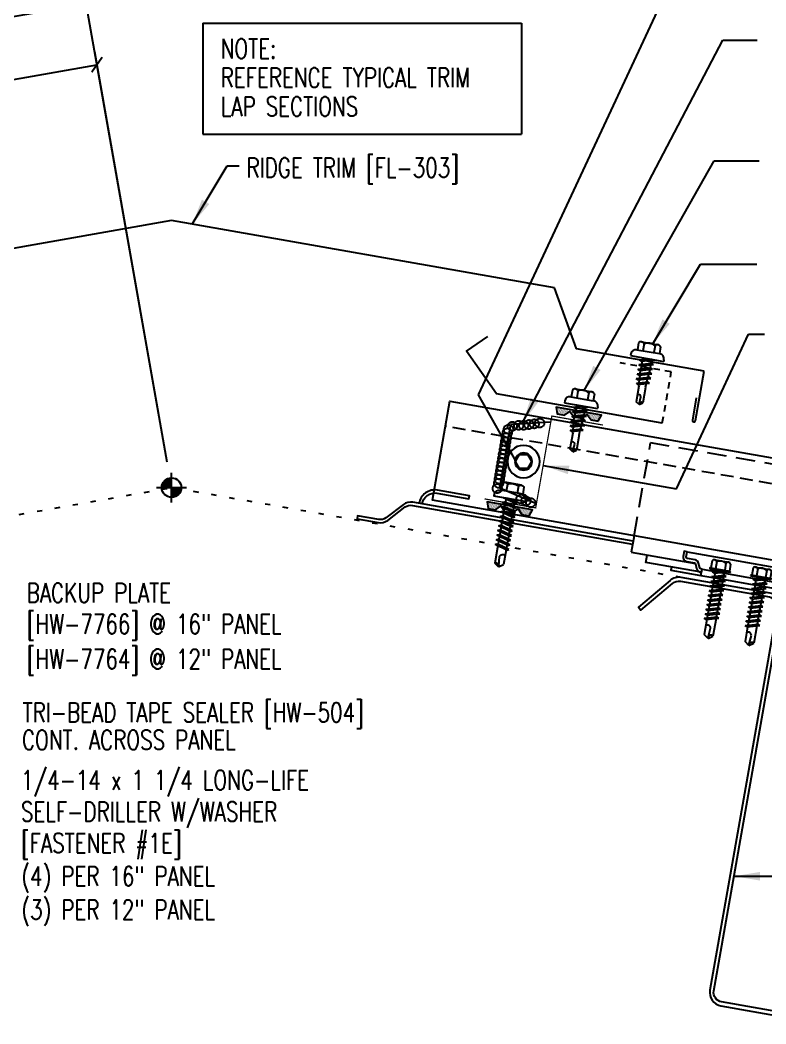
# Model space of a CAD drawing. Header units: inches. Extents: x -2 to 189, y 14 to 99.
# Drawn here: x 20.24 to 34.63, y 13.7 to 33.06 of the extents above; entities that cross this region are included whole.
import ezdxf

# ---------------------------------------------------------------- set-up
doc = ezdxf.new("R2010")
doc.units = ezdxf.units.IN
doc.header["$MEASUREMENT"] = 0
for name, pattern in [('CENTER2', [1.125, 0.75, -0.125, 0.125, -0.125]), ('DASH2', [0.1875, 0.125, -0.0625]), ('DOT', [0.25, 0, -0.25]), ('HIDDEN2', [0.1875, 0.125, -0.0625])]:
    doc.linetypes.add(name, pattern=pattern)
for name, color, linetype in [('clip', 5, 'Continuous'), ('CLO', 3, 'Continuous'), ('DIM', 2, 'Continuous'), ('FASTENER', 9, 'Continuous'), ('PANEL', 11, 'Continuous'), ('PURLIN', 1, 'Continuous'), ('SEALANT', 253, 'CENTER2'), ('SECTION', 11, 'Continuous'), ('STLA', 12, 'Continuous'), ('TAPE', 8, 'Continuous'), ('TEXT', 2, 'Continuous'), ('TRIM', 6, 'Continuous')]:
    doc.layers.add(name, color=color, linetype=linetype)
doc.styles.add('TEXT1', font='ROMANS.shx', dxfattribs={"width": 0.75, "height": 0.375})
doc.dimstyles.new('DETAIL', dxfattribs={"dimscale": 4, "dimtxt": 0.375, "dimasz": 0.0625, "dimexe": 0.0625, "dimexo": 0.125, "dimgap": 0.0625, "dimtad": 1, "dimdec": 4, "dimzin": 3, "dimdsep": 46, "dimlunit": 4, "dimtxsty": 'TEXT1', "dimblk": 'ARCHTICK', "dimcen": 0.0625, "dimclrd": 7, "dimclre": 7, "dimclrt": 2, "dimadec": 0, "dimazin": 0, "dimtfac": 0.59375, "dimtdec": 4, "dimtmove": 0, "dimatfit": 3, "dimfxl": 0, "dimfrac": 2, "dimtolj": 1, "dimtzin": 3, "dimarcsym": 0})
doc.dimstyles.new('DETAIL$7', dxfattribs={"dimscale": 4, "dimtxt": 0.375, "dimasz": 0.125, "dimexe": 0.0625, "dimexo": 0.125, "dimgap": 0.0625, "dimtad": 1, "dimdec": 4, "dimzin": 3, "dimdsep": 46, "dimlunit": 4, "dimtxsty": 'TEXT1', "dimblk": 'ARCHTICK', "dimcen": 0.0625, "dimclrd": 7, "dimclre": 7, "dimclrt": 2, "dimadec": 0, "dimazin": 0, "dimtfac": 0.59375, "dimtdec": 4, "dimtmove": 0, "dimatfit": 3, "dimfxl": 0, "dimfrac": 2, "dimtolj": 1, "dimtzin": 3, "dimarcsym": 0})

# ---------------------------------------------------------------- blocks, each defined once
blk = doc.blocks.new('_ArchTick')
at = {"color": 0, "linetype": 'ByBlock', "const_width": 0.15}
blk.add_lwpolyline([(-0.5, -0.5), (0.5, 0.5)], dxfattribs=at)
blk = doc.blocks.new('*D17')
at = {"layer": 'DEFPOINTS', "color": 0}
for p in [(21.516, 33.376), (10.919, 24.457), (23.162, 24.046)]:
    blk.add_point(p, dxfattribs=at)
at = {"layer": 'DIM', "color": 7, "lineweight": -2}
for p, q in [((23.075, 24.538), (21.473, 33.622)), ((9.713, 31.295), (21.516, 33.376)), ((10.832, 24.949), (9.669, 31.541))]:
    blk.add_line(p, q, dxfattribs=at)
at = {"layer": 'DIM', "color": 7, "lineweight": -2, "xscale": 0.25, "yscale": 0.25, "zscale": 0.25}
for p, rotation in [((21.516, 33.376), 10), ((9.713, 31.295), 190)]:
    blk.add_blockref('_ArchTick', p, dxfattribs=dict(at, rotation=rotation))
at = {"layer": 'DIM', "color": 2, "insert": (15.532, 32.802), "char_height": 0.375, "attachment_point": 5, "rotation": 10, "style": 'TEXT1'}
blk.add_mtext('\\A1;12"', dxfattribs=at)
blk = doc.blocks.new('*D18')
at = {"layer": 'DEFPOINTS', "color": 0}
for p in [(21.724, 32.201), (17.791, 25.711), (23.162, 24.046)]:
    blk.add_point(p, dxfattribs=at)
at = {"layer": 'DIM', "color": 7, "lineweight": -2}
for p, q in [((23.075, 24.538), (21.68, 32.447)), ((16.8, 31.332), (21.724, 32.201)), ((17.704, 26.203), (16.756, 31.579))]:
    blk.add_line(p, q, dxfattribs=at)
at = {"layer": 'DIM', "color": 7, "lineweight": -2, "xscale": 0.25, "yscale": 0.25, "zscale": 0.25}
for p, rotation in [((21.724, 32.201), 10), ((16.8, 31.332), 190)]:
    blk.add_blockref('_ArchTick', p, dxfattribs=dict(at, rotation=rotation))
at = {"layer": 'DIM', "color": 2, "insert": (19.18, 32.233), "char_height": 0.375, "attachment_point": 5, "rotation": 10, "style": 'TEXT1'}
blk.add_mtext('\\A1;5"', dxfattribs=at)
blk = doc.blocks.new('A$C23AA14D5')
at = {"layer": 'CLO', "const_width": 0.0239}
blk.add_lwpolyline([(2.284, 0.187), (1.299, 0.014), (0.987, 1.785), (0.002, 1.611)], dxfattribs=at)
at = {"layer": 'CLO'}
blk.add_lwpolyline([(1.285, 0.094), (1.993, 0.397), (1.776, 1.628), (1.007, 1.67)], dxfattribs=at)
blk = doc.blocks.new('*X7')
at = {"color": 0}
for p, q in [((-0.434, 0.135), (-0.434, 0.135)), ((-0.434, 0.123), (-0.434, 0.123)), ((-0.422, 0.141), (-0.422, 0.141)), ((-0.422, 0.129), (-0.422, 0.129)), ((-0.422, 0.117), (-0.422, 0.117)), ((-0.422, 0.105), (-0.422, 0.105)), ((-0.422, 0.094), (-0.422, 0.094)), ((-0.422, 0.082), (-0.422, 0.082)), ((-0.41, 0.135), (-0.41, 0.135)), ((-0.41, 0.123), (-0.41, 0.123)), ((-0.41, 0.111), (-0.41, 0.111)), ((-0.41, 0.1), (-0.41, 0.1)), ((-0.41, 0.088), (-0.41, 0.088)), ((-0.41, 0.076), (-0.41, 0.076)), ((-0.41, 0.064), (-0.41, 0.064)), ((-0.41, 0.053), (-0.41, 0.053)), ((-0.41, 0.041), (-0.41, 0.041)), ((-0.398, 0.141), (-0.398, 0.141)), ((-0.398, 0.129), (-0.398, 0.129)), ((-0.398, 0.117), (-0.398, 0.117)), ((-0.398, 0.105), (-0.398, 0.105)), ((-0.398, 0.094), (-0.398, 0.094)), ((-0.398, 0.082), (-0.398, 0.082)), ((-0.398, 0.07), (-0.398, 0.07)), ((-0.398, 0.059), (-0.398, 0.059)), ((-0.398, 0.047), (-0.398, 0.047)), ((-0.398, 0.035), (-0.398, 0.035)), ((-0.398, 0.023), (-0.398, 0.023)), ((-0.387, 0.135), (-0.387, 0.135)), ((-0.387, 0.123), (-0.387, 0.123)), ((-0.387, 0.111), (-0.387, 0.111)), ((-0.387, 0.1), (-0.387, 0.1)), ((-0.387, 0.088), (-0.387, 0.088)), ((-0.387, 0.076), (-0.387, 0.076)), ((-0.387, 0.064), (-0.387, 0.064)), ((-0.387, 0.053), (-0.387, 0.053)), ((-0.387, 0.041), (-0.387, 0.041)), ((-0.387, 0.029), (-0.387, 0.029)), ((-0.375, 0.141), (-0.375, 0.141)), ((-0.375, 0.129), (-0.375, 0.129)), ((-0.375, 0.117), (-0.375, 0.117)), ((-0.375, 0.105), (-0.375, 0.105)), ((-0.375, 0.094), (-0.375, 0.094)), ((-0.375, 0.082), (-0.375, 0.082)), ((-0.375, 0.07), (-0.375, 0.07)), ((-0.375, 0.059), (-0.375, 0.059)), ((-0.375, 0.047), (-0.375, 0.047)), ((-0.375, 0.035), (-0.375, 0.035)), ((-0.375, 0.023), (-0.375, 0.023)), ((-0.363, 0.135), (-0.363, 0.135)), ((-0.363, 0.123), (-0.363, 0.123)), ((-0.363, 0.111), (-0.363, 0.111)), ((-0.363, 0.1), (-0.363, 0.1)), ((-0.363, 0.088), (-0.363, 0.088)), ((-0.363, 0.076), (-0.363, 0.076)), ((-0.363, 0.064), (-0.363, 0.064)), ((-0.363, 0.053), (-0.363, 0.053)), ((-0.363, 0.041), (-0.363, 0.041)), ((-0.363, 0.029), (-0.363, 0.029)), ((-0.352, 0.141), (-0.352, 0.141)), ((-0.352, 0.129), (-0.352, 0.129)), ((-0.352, 0.117), (-0.352, 0.117)), ((-0.352, 0.105), (-0.352, 0.105)), ((-0.352, 0.094), (-0.352, 0.094)), ((-0.352, 0.082), (-0.352, 0.082)), ((-0.352, 0.07), (-0.352, 0.07)), ((-0.352, 0.059), (-0.352, 0.059)), ((-0.352, 0.047), (-0.352, 0.047)), ((-0.352, 0.035), (-0.352, 0.035)), ((-0.352, 0.023), (-0.352, 0.023)), ((-0.34, 0.135), (-0.34, 0.135)), ((-0.34, 0.123), (-0.34, 0.123)), ((-0.34, 0.111), (-0.34, 0.111)), ((-0.34, 0.1), (-0.34, 0.1)), ((-0.34, 0.088), (-0.34, 0.088)), ((-0.34, 0.076), (-0.34, 0.076)), ((-0.34, 0.064), (-0.34, 0.064)), ((-0.34, 0.053), (-0.34, 0.053)), ((-0.34, 0.041), (-0.34, 0.041)), ((-0.34, 0.029), (-0.34, 0.029)), ((-0.328, 0.141), (-0.328, 0.141)), ((-0.328, 0.129), (-0.328, 0.129)), ((-0.328, 0.117), (-0.328, 0.117)), ((-0.328, 0.105), (-0.328, 0.105)), ((-0.328, 0.094), (-0.328, 0.094)), ((-0.328, 0.082), (-0.328, 0.082)), ((-0.328, 0.07), (-0.328, 0.07)), ((-0.328, 0.059), (-0.328, 0.059)), ((-0.328, 0.047), (-0.328, 0.047)), ((-0.328, 0.035), (-0.328, 0.035)), ((-0.328, 0.023), (-0.328, 0.023)), ((-0.316, 0.135), (-0.316, 0.135)), ((-0.316, 0.123), (-0.316, 0.123)), ((-0.316, 0.111), (-0.316, 0.111)), ((-0.316, 0.1), (-0.316, 0.1)), ((-0.316, 0.088), (-0.316, 0.088)), ((-0.316, 0.076), (-0.316, 0.076)), ((-0.316, 0.064), (-0.316, 0.064)), ((-0.316, 0.053), (-0.316, 0.053)), ((-0.316, 0.041), (-0.316, 0.041)), ((-0.316, 0.029), (-0.316, 0.029)), ((-0.305, 0.141), (-0.305, 0.141)), ((-0.305, 0.129), (-0.305, 0.129)), ((-0.305, 0.117), (-0.305, 0.117)), ((-0.305, 0.105), (-0.305, 0.105)), ((-0.305, 0.094), (-0.305, 0.094)), ((-0.305, 0.082), (-0.305, 0.082)), ((-0.305, 0.07), (-0.305, 0.07)), ((-0.305, 0.059), (-0.305, 0.059)), ((-0.305, 0.047), (-0.305, 0.047)), ((-0.305, 0.035), (-0.305, 0.035)), ((-0.305, 0.023), (-0.305, 0.023)), ((-0.293, 0.135), (-0.293, 0.135)), ((-0.293, 0.123), (-0.293, 0.123)), ((-0.293, 0.111), (-0.293, 0.111)), ((-0.293, 0.1), (-0.293, 0.1)), ((-0.293, 0.088), (-0.293, 0.088)), ((-0.293, 0.076), (-0.293, 0.076)), ((-0.293, 0.064), (-0.293, 0.064)), ((-0.293, 0.053), (-0.293, 0.053)), ((-0.293, 0.041), (-0.293, 0.041)), ((-0.293, 0.029), (-0.293, 0.029)), ((-0.281, 0.141), (-0.281, 0.141)), ((-0.281, 0.129), (-0.281, 0.129)), ((-0.281, 0.117), (-0.281, 0.117)), ((-0.281, 0.105), (-0.281, 0.105)), ((-0.281, 0.094), (-0.281, 0.094)), ((-0.281, 0.082), (-0.281, 0.082)), ((-0.281, 0.07), (-0.281, 0.07)), ((-0.281, 0.059), (-0.281, 0.059)), ((-0.281, 0.047), (-0.281, 0.047)), ((-0.281, 0.035), (-0.281, 0.035)), ((-0.281, 0.023), (-0.281, 0.023)), ((-0.27, 0.135), (-0.27, 0.135)), ((-0.27, 0.123), (-0.27, 0.123)), ((-0.27, 0.111), (-0.27, 0.111)), ((-0.27, 0.1), (-0.27, 0.1)), ((-0.27, 0.088), (-0.27, 0.088)), ((-0.27, 0.076), (-0.27, 0.076)), ((-0.27, 0.064), (-0.27, 0.064)), ((-0.27, 0.053), (-0.27, 0.053)), ((-0.27, 0.041), (-0.27, 0.041)), ((-0.27, 0.029), (-0.27, 0.029)), ((-0.258, 0.141), (-0.258, 0.141)), ((-0.258, 0.129), (-0.258, 0.129)), ((-0.258, 0.117), (-0.258, 0.117)), ((-0.258, 0.105), (-0.258, 0.105)), ((-0.258, 0.094), (-0.258, 0.094)), ((-0.258, 0.082), (-0.258, 0.082)), ((-0.258, 0.07), (-0.258, 0.07)), ((-0.258, 0.059), (-0.258, 0.059)), ((-0.258, 0.047), (-0.258, 0.047)), ((-0.258, 0.035), (-0.258, 0.035)), ((-0.258, 0.023), (-0.258, 0.023)), ((-0.246, 0.135), (-0.246, 0.135)), ((-0.246, 0.123), (-0.246, 0.123)), ((-0.246, 0.111), (-0.246, 0.111)), ((-0.246, 0.1), (-0.246, 0.1)), ((-0.246, 0.088), (-0.246, 0.088)), ((-0.246, 0.076), (-0.246, 0.076)), ((-0.246, 0.064), (-0.246, 0.064)), ((-0.246, 0.053), (-0.246, 0.053)), ((-0.246, 0.041), (-0.246, 0.041)), ((-0.234, 0.141), (-0.234, 0.141)), ((-0.234, 0.129), (-0.234, 0.129)), ((-0.234, 0.117), (-0.234, 0.117)), ((-0.234, 0.105), (-0.234, 0.105)), ((-0.234, 0.094), (-0.234, 0.094)), ((-0.234, 0.082), (-0.234, 0.082)), ((-0.234, 0.07), (-0.234, 0.07)), ((-0.234, 0.059), (-0.234, 0.059)), ((-0.234, 0.047), (-0.234, 0.047)), ((-0.223, 0.135), (-0.223, 0.135)), ((-0.223, 0.123), (-0.223, 0.123)), ((-0.223, 0.111), (-0.223, 0.111)), ((-0.223, 0.1), (-0.223, 0.1)), ((-0.223, 0.088), (-0.223, 0.088)), ((-0.223, 0.076), (-0.223, 0.076)), ((-0.223, 0.064), (-0.223, 0.064)), ((-0.211, 0.141), (-0.211, 0.141)), ((-0.211, 0.129), (-0.211, 0.129)), ((-0.211, 0.117), (-0.211, 0.117)), ((-0.211, 0.105), (-0.211, 0.105)), ((-0.211, 0.094), (-0.211, 0.094)), ((-0.211, 0.082), (-0.211, 0.082)), ((-0.211, 0.07), (-0.211, 0.07)), ((-0.199, 0.135), (-0.199, 0.135)), ((-0.199, 0.123), (-0.199, 0.123)), ((-0.199, 0.111), (-0.199, 0.111)), ((-0.199, 0.1), (-0.199, 0.1)), ((-0.199, 0.088), (-0.199, 0.088)), ((-0.188, 0.141), (-0.188, 0.141)), ((-0.188, 0.129), (-0.188, 0.129)), ((-0.188, 0.117), (-0.188, 0.117)), ((-0.188, 0.105), (-0.188, 0.105)), ((-0.188, 0.094), (-0.188, 0.094)), ((-0.176, 0.135), (-0.176, 0.135)), ((-0.176, 0.123), (-0.176, 0.123)), ((-0.176, 0.111), (-0.176, 0.111)), ((-0.164, 0.141), (-0.164, 0.141)), ((-0.164, 0.129), (-0.164, 0.129)), ((-0.164, 0.117), (-0.164, 0.117)), ((-0.164, 0.105), (-0.164, 0.105)), ((-0.152, 0.135), (-0.152, 0.135)), ((-0.152, 0.123), (-0.152, 0.123)), ((-0.152, 0.111), (-0.152, 0.111)), ((-0.152, 0.1), (-0.152, 0.1)), ((-0.141, 0.141), (-0.141, 0.141)), ((-0.141, 0.129), (-0.141, 0.129)), ((-0.141, 0.117), (-0.141, 0.117)), ((-0.141, 0.105), (-0.141, 0.105)), ((-0.141, 0.094), (-0.141, 0.094)), ((-0.141, 0.082), (-0.141, 0.082)), ((-0.129, 0.135), (-0.129, 0.135)), ((-0.129, 0.123), (-0.129, 0.123)), ((-0.129, 0.111), (-0.129, 0.111)), ((-0.129, 0.1), (-0.129, 0.1)), ((-0.129, 0.088), (-0.129, 0.088)), ((-0.129, 0.076), (-0.129, 0.076)), ((-0.117, 0.141), (-0.117, 0.141)), ((-0.117, 0.129), (-0.117, 0.129)), ((-0.117, 0.117), (-0.117, 0.117)), ((-0.117, 0.105), (-0.117, 0.105)), ((-0.117, 0.094), (-0.117, 0.094)), ((-0.117, 0.082), (-0.117, 0.082)), ((-0.117, 0.07), (-0.117, 0.07)), ((-0.117, 0.059), (-0.117, 0.059)), ((-0.105, 0.135), (-0.105, 0.135)), ((-0.105, 0.123), (-0.105, 0.123)), ((-0.105, 0.111), (-0.105, 0.111)), ((-0.105, 0.1), (-0.105, 0.1)), ((-0.105, 0.088), (-0.105, 0.088)), ((-0.105, 0.076), (-0.105, 0.076)), ((-0.105, 0.064), (-0.105, 0.064)), ((-0.105, 0.053), (-0.105, 0.053)), ((-0.094, 0.141), (-0.094, 0.141)), ((-0.094, 0.129), (-0.094, 0.129)), ((-0.094, 0.117), (-0.094, 0.117)), ((-0.094, 0.105), (-0.094, 0.105)), ((-0.094, 0.094), (-0.094, 0.094)), ((-0.094, 0.082), (-0.094, 0.082)), ((-0.094, 0.07), (-0.094, 0.07)), ((-0.094, 0.059), (-0.094, 0.059)), ((-0.094, 0.047), (-0.094, 0.047)), ((-0.094, 0.035), (-0.094, 0.035)), ((-0.082, 0.135), (-0.082, 0.135)), ((-0.082, 0.123), (-0.082, 0.123)), ((-0.082, 0.111), (-0.082, 0.111)), ((-0.082, 0.1), (-0.082, 0.1)), ((-0.082, 0.088), (-0.082, 0.088)), ((-0.082, 0.076), (-0.082, 0.076)), ((-0.082, 0.064), (-0.082, 0.064)), ((-0.082, 0.053), (-0.082, 0.053)), ((-0.082, 0.041), (-0.082, 0.041)), ((-0.082, 0.029), (-0.082, 0.029)), ((-0.07, 0.141), (-0.07, 0.141)), ((-0.07, 0.129), (-0.07, 0.129)), ((-0.07, 0.117), (-0.07, 0.117)), ((-0.07, 0.105), (-0.07, 0.105)), ((-0.07, 0.094), (-0.07, 0.094)), ((-0.07, 0.082), (-0.07, 0.082)), ((-0.07, 0.07), (-0.07, 0.07)), ((-0.07, 0.059), (-0.07, 0.059)), ((-0.07, 0.047), (-0.07, 0.047)), ((-0.07, 0.035), (-0.07, 0.035)), ((-0.07, 0.023), (-0.07, 0.023)), ((-0.059, 0.135), (-0.059, 0.135)), ((-0.059, 0.123), (-0.059, 0.123)), ((-0.059, 0.111), (-0.059, 0.111)), ((-0.059, 0.1), (-0.059, 0.1)), ((-0.059, 0.088), (-0.059, 0.088)), ((-0.059, 0.076), (-0.059, 0.076)), ((-0.059, 0.064), (-0.059, 0.064)), ((-0.059, 0.053), (-0.059, 0.053)), ((-0.059, 0.041), (-0.059, 0.041)), ((-0.059, 0.029), (-0.059, 0.029)), ((-0.047, 0.141), (-0.047, 0.141)), ((-0.047, 0.129), (-0.047, 0.129)), ((-0.047, 0.117), (-0.047, 0.117)), ((-0.047, 0.105), (-0.047, 0.105)), ((-0.047, 0.094), (-0.047, 0.094)), ((-0.047, 0.082), (-0.047, 0.082)), ((-0.047, 0.07), (-0.047, 0.07)), ((-0.047, 0.059), (-0.047, 0.059)), ((-0.047, 0.047), (-0.047, 0.047)), ((-0.047, 0.035), (-0.047, 0.035)), ((-0.047, 0.023), (-0.047, 0.023)), ((-0.035, 0.135), (-0.035, 0.135)), ((-0.035, 0.123), (-0.035, 0.123)), ((-0.035, 0.111), (-0.035, 0.111)), ((-0.035, 0.1), (-0.035, 0.1)), ((-0.035, 0.088), (-0.035, 0.088)), ((-0.035, 0.076), (-0.035, 0.076)), ((-0.035, 0.064), (-0.035, 0.064)), ((-0.035, 0.053), (-0.035, 0.053)), ((-0.035, 0.041), (-0.035, 0.041)), ((-0.035, 0.029), (-0.035, 0.029)), ((-0.023, 0.141), (-0.023, 0.141)), ((-0.023, 0.129), (-0.023, 0.129)), ((-0.023, 0.117), (-0.023, 0.117)), ((-0.023, 0.105), (-0.023, 0.105)), ((-0.023, 0.094), (-0.023, 0.094)), ((-0.023, 0.082), (-0.023, 0.082)), ((-0.023, 0.07), (-0.023, 0.07)), ((-0.023, 0.059), (-0.023, 0.059)), ((-0.023, 0.047), (-0.023, 0.047)), ((-0.023, 0.035), (-0.023, 0.035)), ((-0.023, 0.023), (-0.023, 0.023)), ((-0.012, 0.135), (-0.012, 0.135)), ((-0.012, 0.123), (-0.012, 0.123)), ((-0.012, 0.111), (-0.012, 0.111)), ((-0.012, 0.1), (-0.012, 0.1)), ((-0.012, 0.088), (-0.012, 0.088)), ((-0.012, 0.076), (-0.012, 0.076)), ((-0.012, 0.064), (-0.012, 0.064)), ((-0.012, 0.053), (-0.012, 0.053)), ((-0.012, 0.041), (-0.012, 0.041)), ((-0.012, 0.029), (-0.012, 0.029)), ((0, 0.141), (0, 0.141)), ((0, 0.129), (0, 0.129)), ((0, 0.117), (0, 0.117)), ((0, 0.105), (0, 0.105)), ((0, 0.094), (0, 0.094)), ((0, 0.082), (0, 0.082)), ((0, 0.07), (0, 0.07)), ((0, 0.059), (0, 0.059)), ((0, 0.047), (0, 0.047)), ((0, 0.035), (0, 0.035)), ((0, 0.023), (0, 0.023)), ((0.012, 0.135), (0.012, 0.135)), ((0.012, 0.123), (0.012, 0.123)), ((0.012, 0.111), (0.012, 0.111)), ((0.012, 0.1), (0.012, 0.1)), ((0.012, 0.088), (0.012, 0.088)), ((0.012, 0.076), (0.012, 0.076)), ((0.012, 0.064), (0.012, 0.064)), ((0.012, 0.053), (0.012, 0.053)), ((0.012, 0.041), (0.012, 0.041)), ((0.012, 0.029), (0.012, 0.029)), ((0.023, 0.141), (0.023, 0.141)), ((0.023, 0.129), (0.023, 0.129)), ((0.023, 0.117), (0.023, 0.117)), ((0.023, 0.105), (0.023, 0.105)), ((0.023, 0.094), (0.023, 0.094)), ((0.023, 0.082), (0.023, 0.082)), ((0.023, 0.07), (0.023, 0.07)), ((0.023, 0.059), (0.023, 0.059)), ((0.023, 0.047), (0.023, 0.047)), ((0.023, 0.035), (0.023, 0.035)), ((0.023, 0.023), (0.023, 0.023)), ((0.035, 0.135), (0.035, 0.135)), ((0.035, 0.123), (0.035, 0.123)), ((0.035, 0.111), (0.035, 0.111)), ((0.035, 0.1), (0.035, 0.1)), ((0.035, 0.088), (0.035, 0.088)), ((0.035, 0.076), (0.035, 0.076)), ((0.035, 0.064), (0.035, 0.064)), ((0.035, 0.053), (0.035, 0.053)), ((0.035, 0.041), (0.035, 0.041)), ((0.035, 0.029), (0.035, 0.029)), ((0.047, 0.141), (0.047, 0.141)), ((0.047, 0.129), (0.047, 0.129)), ((0.047, 0.117), (0.047, 0.117)), ((0.047, 0.105), (0.047, 0.105)), ((0.047, 0.094), (0.047, 0.094)), ((0.047, 0.082), (0.047, 0.082)), ((0.047, 0.07), (0.047, 0.07)), ((0.047, 0.059), (0.047, 0.059)), ((0.047, 0.047), (0.047, 0.047)), ((0.047, 0.035), (0.047, 0.035)), ((0.047, 0.023), (0.047, 0.023)), ((0.059, 0.135), (0.059, 0.135)), ((0.059, 0.123), (0.059, 0.123)), ((0.059, 0.111), (0.059, 0.111)), ((0.059, 0.1), (0.059, 0.1)), ((0.059, 0.088), (0.059, 0.088)), ((0.059, 0.076), (0.059, 0.076)), ((0.059, 0.064), (0.059, 0.064)), ((0.059, 0.053), (0.059, 0.053)), ((0.059, 0.041), (0.059, 0.041)), ((0.059, 0.029), (0.059, 0.029)), ((0.07, 0.141), (0.07, 0.141)), ((0.07, 0.129), (0.07, 0.129)), ((0.07, 0.117), (0.07, 0.117)), ((0.07, 0.105), (0.07, 0.105)), ((0.07, 0.094), (0.07, 0.094)), ((0.07, 0.082), (0.07, 0.082)), ((0.07, 0.07), (0.07, 0.07)), ((0.07, 0.059), (0.07, 0.059)), ((0.07, 0.047), (0.07, 0.047)), ((0.07, 0.035), (0.07, 0.035)), ((0.07, 0.023), (0.07, 0.023)), ((0.082, 0.135), (0.082, 0.135)), ((0.082, 0.123), (0.082, 0.123)), ((0.082, 0.111), (0.082, 0.111)), ((0.082, 0.1), (0.082, 0.1)), ((0.082, 0.088), (0.082, 0.088)), ((0.082, 0.076), (0.082, 0.076)), ((0.082, 0.064), (0.082, 0.064)), ((0.082, 0.053), (0.082, 0.053)), ((0.082, 0.041), (0.082, 0.041)), ((0.082, 0.029), (0.082, 0.029)), ((0.094, 0.141), (0.094, 0.141)), ((0.094, 0.129), (0.094, 0.129)), ((0.094, 0.117), (0.094, 0.117)), ((0.094, 0.105), (0.094, 0.105)), ((0.094, 0.094), (0.094, 0.094)), ((0.094, 0.082), (0.094, 0.082)), ((0.094, 0.07), (0.094, 0.07)), ((0.094, 0.059), (0.094, 0.059)), ((0.094, 0.047), (0.094, 0.047)), ((0.094, 0.035), (0.094, 0.035)), ((0.105, 0.135), (0.105, 0.135)), ((0.105, 0.123), (0.105, 0.123)), ((0.105, 0.111), (0.105, 0.111)), ((0.105, 0.1), (0.105, 0.1)), ((0.105, 0.088), (0.105, 0.088)), ((0.105, 0.076), (0.105, 0.076)), ((0.105, 0.064), (0.105, 0.064)), ((0.105, 0.053), (0.105, 0.053)), ((0.117, 0.141), (0.117, 0.141)), ((0.117, 0.129), (0.117, 0.129)), ((0.117, 0.117), (0.117, 0.117)), ((0.117, 0.105), (0.117, 0.105)), ((0.117, 0.094), (0.117, 0.094)), ((0.117, 0.082), (0.117, 0.082)), ((0.117, 0.07), (0.117, 0.07)), ((0.117, 0.059), (0.117, 0.059)), ((0.129, 0.135), (0.129, 0.135)), ((0.129, 0.123), (0.129, 0.123)), ((0.129, 0.111), (0.129, 0.111)), ((0.129, 0.1), (0.129, 0.1)), ((0.129, 0.088), (0.129, 0.088)), ((0.129, 0.076), (0.129, 0.076)), ((0.141, 0.141), (0.141, 0.141)), ((0.141, 0.129), (0.141, 0.129)), ((0.141, 0.117), (0.141, 0.117)), ((0.141, 0.105), (0.141, 0.105)), ((0.141, 0.094), (0.141, 0.094)), ((0.141, 0.082), (0.141, 0.082)), ((0.152, 0.135), (0.152, 0.135)), ((0.152, 0.123), (0.152, 0.123)), ((0.152, 0.111), (0.152, 0.111)), ((0.152, 0.1), (0.152, 0.1)), ((0.164, 0.141), (0.164, 0.141)), ((0.164, 0.129), (0.164, 0.129)), ((0.164, 0.117), (0.164, 0.117)), ((0.164, 0.105), (0.164, 0.105)), ((0.176, 0.135), (0.176, 0.135)), ((0.176, 0.123), (0.176, 0.123)), ((0.176, 0.111), (0.176, 0.111)), ((0.188, 0.141), (0.188, 0.141)), ((0.188, 0.129), (0.188, 0.129)), ((0.188, 0.117), (0.188, 0.117)), ((0.188, 0.105), (0.188, 0.105)), ((0.188, 0.094), (0.188, 0.094)), ((0.199, 0.135), (0.199, 0.135)), ((0.199, 0.123), (0.199, 0.123)), ((0.199, 0.111), (0.199, 0.111)), ((0.199, 0.1), (0.199, 0.1)), ((0.199, 0.088), (0.199, 0.088)), ((0.211, 0.141), (0.211, 0.141)), ((0.211, 0.129), (0.211, 0.129)), ((0.211, 0.117), (0.211, 0.117)), ((0.211, 0.105), (0.211, 0.105)), ((0.211, 0.094), (0.211, 0.094)), ((0.211, 0.082), (0.211, 0.082)), ((0.211, 0.07), (0.211, 0.07)), ((0.223, 0.135), (0.223, 0.135)), ((0.223, 0.123), (0.223, 0.123)), ((0.223, 0.111), (0.223, 0.111)), ((0.223, 0.1), (0.223, 0.1)), ((0.223, 0.088), (0.223, 0.088)), ((0.223, 0.076), (0.223, 0.076)), ((0.223, 0.064), (0.223, 0.064)), ((0.234, 0.141), (0.234, 0.141)), ((0.234, 0.129), (0.234, 0.129)), ((0.234, 0.117), (0.234, 0.117)), ((0.234, 0.105), (0.234, 0.105)), ((0.234, 0.094), (0.234, 0.094)), ((0.234, 0.082), (0.234, 0.082)), ((0.234, 0.07), (0.234, 0.07)), ((0.234, 0.059), (0.234, 0.059)), ((0.234, 0.047), (0.234, 0.047)), ((0.246, 0.135), (0.246, 0.135)), ((0.246, 0.123), (0.246, 0.123)), ((0.246, 0.111), (0.246, 0.111)), ((0.246, 0.1), (0.246, 0.1)), ((0.246, 0.088), (0.246, 0.088)), ((0.246, 0.076), (0.246, 0.076)), ((0.246, 0.064), (0.246, 0.064)), ((0.246, 0.053), (0.246, 0.053)), ((0.246, 0.041), (0.246, 0.041)), ((0.258, 0.141), (0.258, 0.141)), ((0.258, 0.129), (0.258, 0.129)), ((0.258, 0.117), (0.258, 0.117)), ((0.258, 0.105), (0.258, 0.105)), ((0.258, 0.094), (0.258, 0.094)), ((0.258, 0.082), (0.258, 0.082)), ((0.258, 0.07), (0.258, 0.07)), ((0.258, 0.059), (0.258, 0.059)), ((0.258, 0.047), (0.258, 0.047)), ((0.258, 0.035), (0.258, 0.035)), ((0.258, 0.023), (0.258, 0.023)), ((0.27, 0.135), (0.27, 0.135)), ((0.27, 0.123), (0.27, 0.123)), ((0.27, 0.111), (0.27, 0.111)), ((0.27, 0.1), (0.27, 0.1)), ((0.27, 0.088), (0.27, 0.088)), ((0.27, 0.076), (0.27, 0.076)), ((0.27, 0.064), (0.27, 0.064)), ((0.27, 0.053), (0.27, 0.053)), ((0.27, 0.041), (0.27, 0.041)), ((0.27, 0.029), (0.27, 0.029)), ((0.281, 0.141), (0.281, 0.141)), ((0.281, 0.129), (0.281, 0.129)), ((0.281, 0.117), (0.281, 0.117)), ((0.281, 0.105), (0.281, 0.105)), ((0.281, 0.094), (0.281, 0.094)), ((0.281, 0.082), (0.281, 0.082)), ((0.281, 0.07), (0.281, 0.07)), ((0.281, 0.059), (0.281, 0.059)), ((0.281, 0.047), (0.281, 0.047)), ((0.281, 0.035), (0.281, 0.035)), ((0.281, 0.023), (0.281, 0.023)), ((0.293, 0.135), (0.293, 0.135)), ((0.293, 0.123), (0.293, 0.123)), ((0.293, 0.111), (0.293, 0.111)), ((0.293, 0.1), (0.293, 0.1)), ((0.293, 0.088), (0.293, 0.088)), ((0.293, 0.076), (0.293, 0.076)), ((0.293, 0.064), (0.293, 0.064)), ((0.293, 0.053), (0.293, 0.053)), ((0.293, 0.041), (0.293, 0.041)), ((0.293, 0.029), (0.293, 0.029)), ((0.305, 0.141), (0.305, 0.141)), ((0.305, 0.129), (0.305, 0.129)), ((0.305, 0.117), (0.305, 0.117)), ((0.305, 0.105), (0.305, 0.105)), ((0.305, 0.094), (0.305, 0.094)), ((0.305, 0.082), (0.305, 0.082)), ((0.305, 0.07), (0.305, 0.07)), ((0.305, 0.059), (0.305, 0.059)), ((0.305, 0.047), (0.305, 0.047)), ((0.305, 0.035), (0.305, 0.035)), ((0.305, 0.023), (0.305, 0.023)), ((0.316, 0.135), (0.316, 0.135)), ((0.316, 0.123), (0.316, 0.123)), ((0.316, 0.111), (0.316, 0.111)), ((0.316, 0.1), (0.316, 0.1)), ((0.316, 0.088), (0.316, 0.088)), ((0.316, 0.076), (0.316, 0.076)), ((0.316, 0.064), (0.316, 0.064)), ((0.316, 0.053), (0.316, 0.053)), ((0.316, 0.041), (0.316, 0.041)), ((0.316, 0.029), (0.316, 0.029)), ((0.328, 0.141), (0.328, 0.141)), ((0.328, 0.129), (0.328, 0.129)), ((0.328, 0.117), (0.328, 0.117)), ((0.328, 0.105), (0.328, 0.105)), ((0.328, 0.094), (0.328, 0.094)), ((0.328, 0.082), (0.328, 0.082)), ((0.328, 0.07), (0.328, 0.07)), ((0.328, 0.059), (0.328, 0.059)), ((0.328, 0.047), (0.328, 0.047)), ((0.328, 0.035), (0.328, 0.035)), ((0.328, 0.023), (0.328, 0.023)), ((0.34, 0.135), (0.34, 0.135)), ((0.34, 0.123), (0.34, 0.123)), ((0.34, 0.111), (0.34, 0.111)), ((0.34, 0.1), (0.34, 0.1)), ((0.34, 0.088), (0.34, 0.088)), ((0.34, 0.076), (0.34, 0.076)), ((0.34, 0.064), (0.34, 0.064)), ((0.34, 0.053), (0.34, 0.053)), ((0.34, 0.041), (0.34, 0.041)), ((0.34, 0.029), (0.34, 0.029)), ((0.352, 0.141), (0.352, 0.141)), ((0.352, 0.129), (0.352, 0.129)), ((0.352, 0.117), (0.352, 0.117)), ((0.352, 0.105), (0.352, 0.105)), ((0.352, 0.094), (0.352, 0.094)), ((0.352, 0.082), (0.352, 0.082)), ((0.352, 0.07), (0.352, 0.07)), ((0.352, 0.059), (0.352, 0.059)), ((0.352, 0.047), (0.352, 0.047)), ((0.352, 0.035), (0.352, 0.035)), ((0.352, 0.023), (0.352, 0.023)), ((0.363, 0.135), (0.363, 0.135)), ((0.363, 0.123), (0.363, 0.123)), ((0.363, 0.111), (0.363, 0.111)), ((0.363, 0.1), (0.363, 0.1)), ((0.363, 0.088), (0.363, 0.088)), ((0.363, 0.076), (0.363, 0.076)), ((0.363, 0.064), (0.363, 0.064)), ((0.363, 0.053), (0.363, 0.053)), ((0.363, 0.041), (0.363, 0.041)), ((0.363, 0.029), (0.363, 0.029)), ((0.375, 0.141), (0.375, 0.141)), ((0.375, 0.129), (0.375, 0.129)), ((0.375, 0.117), (0.375, 0.117)), ((0.375, 0.105), (0.375, 0.105)), ((0.375, 0.094), (0.375, 0.094)), ((0.375, 0.082), (0.375, 0.082)), ((0.375, 0.07), (0.375, 0.07)), ((0.375, 0.059), (0.375, 0.059)), ((0.375, 0.047), (0.375, 0.047)), ((0.375, 0.035), (0.375, 0.035)), ((0.375, 0.023), (0.375, 0.023)), ((0.387, 0.135), (0.387, 0.135)), ((0.387, 0.123), (0.387, 0.123)), ((0.387, 0.111), (0.387, 0.111)), ((0.387, 0.1), (0.387, 0.1)), ((0.387, 0.088), (0.387, 0.088)), ((0.387, 0.076), (0.387, 0.076)), ((0.387, 0.064), (0.387, 0.064)), ((0.387, 0.053), (0.387, 0.053)), ((0.387, 0.041), (0.387, 0.041)), ((0.387, 0.029), (0.387, 0.029)), ((0.398, 0.141), (0.398, 0.141)), ((0.398, 0.129), (0.398, 0.129)), ((0.398, 0.117), (0.398, 0.117)), ((0.398, 0.105), (0.398, 0.105)), ((0.398, 0.094), (0.398, 0.094)), ((0.398, 0.082), (0.398, 0.082)), ((0.398, 0.07), (0.398, 0.07)), ((0.398, 0.059), (0.398, 0.059)), ((0.398, 0.047), (0.398, 0.047)), ((0.398, 0.035), (0.398, 0.035)), ((0.398, 0.023), (0.398, 0.023)), ((0.41, 0.135), (0.41, 0.135)), ((0.41, 0.123), (0.41, 0.123)), ((0.41, 0.111), (0.41, 0.111)), ((0.41, 0.1), (0.41, 0.1)), ((0.41, 0.088), (0.41, 0.088)), ((0.41, 0.076), (0.41, 0.076)), ((0.41, 0.064), (0.41, 0.064)), ((0.41, 0.053), (0.41, 0.053)), ((0.41, 0.041), (0.41, 0.041)), ((0.422, 0.141), (0.422, 0.141)), ((0.422, 0.129), (0.422, 0.129)), ((0.422, 0.117), (0.422, 0.117)), ((0.422, 0.105), (0.422, 0.105)), ((0.422, 0.094), (0.422, 0.094)), ((0.422, 0.082), (0.422, 0.082)), ((0.434, 0.135), (0.434, 0.135)), ((0.434, 0.123), (0.434, 0.123))]:
    blk.add_line(p, q, dxfattribs=at)
blk = doc.blocks.new('MB_DBTAP')
at = {"layer": 'TAPE', "color": 9}
blk.add_lwpolyline([(-0.403, 0.018), (-0.442, 0.141), (0.442, 0.141), (0.403, 0.018), (0.26, 0.018), (0.17, 0.109), (0.079, 0.018), (0, 0.018), (-0.079, 0.018), (-0.17, 0.109), (-0.26, 0.018)], close=True, dxfattribs=at)
at = {"layer": 'TAPE', "color": 251}
blk.add_blockref('*X7', (0, 0), dxfattribs=at)
blk = doc.blocks.new('MB_516W')
blk.add_lwpolyline([(-0.078, 0.135), (-0.156, 0), (-0.078, -0.135), (0.078, -0.135), (0.156, 0), (0.078, 0.135)], close=True)
for radius in [0.312, 0.166]:
    blk.add_circle((0, 0), radius)
blk = doc.blocks.new('fz5')
at = {"layer": 'FASTENER'}
for p, q in [((-0.217, 0.305), (-0.217, 0.171)), ((-0.163, 0.337), (0.159, 0.337)), ((-0.108, 0.305), (-0.108, 0.171)), ((0.105, 0.305), (0.105, 0.171)), ((0.214, 0.305), (0.214, 0.171)), ((-0.326, 0.071), (-0.326, 0.037)), ((-0.326, 0.037), (0.322, 0.037)), ((-0.226, 0.171), (0.214, 0.171)), ((-0.141, -0.014), (0.037, 0.037)), ((-0.105, -0.034), (0.137, 0.035)), ((-0.088, 0.037), (-0.088, 0.001)), ((-0.088, 0.037), (0.085, 0.037)), ((0.085, 0.037), (0.134, 0.037)), ((0.085, 0.02), (0.085, -0.041)), ((0.137, 0.035), (0.134, 0.037)), ((0.322, 0.071), (0.322, 0.037)), ((-0.105, -0.034), (-0.141, -0.014)), ((-0.141, -0.105), (0.102, -0.036)), ((-0.105, -0.125), (-0.141, -0.105)), ((-0.141, -0.196), (0.102, -0.127)), ((-0.105, -0.125), (0.137, -0.056)), ((-0.105, -0.216), (0.137, -0.147)), ((-0.088, -0.029), (-0.088, -0.09)), ((-0.088, -0.12), (-0.088, -0.181)), ((0.085, -0.071), (0.085, -0.131)), ((0.085, -0.162), (0.085, -0.211)), ((0.137, -0.056), (0.102, -0.036)), ((0.137, -0.147), (0.102, -0.127)), ((-0.105, -0.216), (-0.141, -0.196)), ((-0.141, -0.287), (0.102, -0.217)), ((-0.105, -0.307), (-0.141, -0.287)), ((-0.141, -0.378), (0.102, -0.308)), ((-0.105, -0.398), (-0.141, -0.378)), ((-0.105, -0.307), (0.137, -0.238)), ((-0.105, -0.398), (0.137, -0.328)), ((-0.084, -0.27), (-0.088, -0.211)), ((-0.078, -0.36), (-0.082, -0.3)), ((0.071, -0.408), (0.075, -0.346)), ((0.077, -0.315), (0.082, -0.253)), ((0.084, -0.223), (0.085, -0.211)), ((0.137, -0.238), (0.102, -0.217)), ((0.137, -0.328), (0.102, -0.308)), ((-0.122, -0.463), (0.089, -0.403)), ((-0.086, -0.483), (-0.122, -0.463)), ((-0.086, -0.483), (0.124, -0.423)), ((-0.071, -0.449), (-0.075, -0.389)), ((-0.066, -0.516), (-0.069, -0.478)), ((-0.066, -0.516), (-0.066, -0.82)), ((0.063, -0.515), (0.068, -0.439)), ((0.063, -0.516), (0.063, -0.82)), ((0.124, -0.423), (0.089, -0.403)), ((-0.003, -0.854), (0.009, -0.714)), ((-0.002, -0.866), (-0.066, -0.82)), ((-0.002, -0.866), (0.063, -0.82))]:
    blk.add_line(p, q, dxfattribs=at)
for centre, radius, start, end in [((-0.163, 0.274), 0.0628, 29.8754, 150.1246), ((-0.002, 0.141), 0.196, 56.9974, 123.0026), ((0.159, 0.274), 0.0628, 29.8754, 150.1246), ((-0.226, 0.071), 0.1, 90, 180), ((0.222, 0.071), 0.1, 0, 90), ((0.073, -0.516), 0.01, 175.9484, 180), ((-0.036, -0.723), 0.0461, 11.1445, 130.906), ((0.039, -0.855), 0.0422, 55.4585, 194.8454)]:
    blk.add_arc(centre, radius, start, end, dxfattribs=at)
blk = doc.blocks.new('sd21')
at = {"layer": 'FASTENER'}
for p, q in [((-0.181, 0.194), (-0.181, 0.055)), ((-0.135, 0.22), (0.135, 0.22)), ((-0.089, 0.194), (-0.089, 0.055)), ((0.089, 0.194), (0.089, 0.055)), ((0.181, 0.194), (0.181, 0.055)), ((-0.193, 0.055), (0.193, 0.055)), ((-0.193, 0.037), (0.193, 0.037)), ((-0.181, 0.055), (0.181, 0.055)), ((-0.139, -0.016), (0.046, 0.037)), ((-0.104, -0.036), (0.139, 0.033)), ((-0.086, 0.037), (0.086, 0.037)), ((-0.086, 0.037), (-0.086, -0.001)), ((0.086, 0.037), (0.133, 0.037)), ((0.086, 0.018), (0.086, -0.042)), ((0.139, 0.033), (0.133, 0.037)), ((-0.104, -0.036), (-0.139, -0.016)), ((-0.139, -0.107), (0.104, -0.038)), ((-0.104, -0.127), (-0.139, -0.107)), ((-0.139, -0.198), (0.104, -0.128)), ((-0.104, -0.127), (0.139, -0.058)), ((-0.104, -0.218), (0.139, -0.149)), ((-0.086, -0.031), (-0.086, -0.092)), ((-0.086, -0.122), (-0.086, -0.183)), ((0.086, -0.073), (0.086, -0.133)), ((0.086, -0.164), (0.086, -0.224)), ((0.139, -0.058), (0.104, -0.038)), ((0.139, -0.149), (0.104, -0.128)), ((-0.104, -0.218), (-0.139, -0.198)), ((-0.139, -0.289), (0.104, -0.219)), ((-0.104, -0.309), (-0.139, -0.289)), ((-0.139, -0.38), (0.104, -0.31)), ((-0.104, -0.4), (-0.139, -0.38)), ((-0.104, -0.309), (0.139, -0.239)), ((-0.104, -0.4), (0.139, -0.33)), ((-0.086, -0.213), (-0.086, -0.274)), ((-0.086, -0.304), (-0.086, -0.364)), ((0.086, -0.255), (0.086, -0.315)), ((0.086, -0.345), (0.086, -0.406)), ((0.139, -0.239), (0.104, -0.219)), ((0.139, -0.33), (0.104, -0.31)), ((-0.139, -0.47), (0.104, -0.401)), ((-0.104, -0.491), (-0.139, -0.47)), ((-0.139, -0.561), (0.104, -0.492)), ((-0.104, -0.581), (-0.139, -0.561)), ((-0.104, -0.491), (0.139, -0.421)), ((-0.104, -0.581), (0.139, -0.512)), ((-0.086, -0.395), (-0.086, -0.455)), ((-0.086, -0.486), (-0.086, -0.546)), ((-0.086, -0.577), (-0.086, -0.637)), ((0.086, -0.436), (0.086, -0.497)), ((0.086, -0.527), (0.086, -0.588)), ((0.139, -0.421), (0.104, -0.401)), ((0.139, -0.512), (0.104, -0.492)), ((-0.139, -0.652), (0.104, -0.583)), ((-0.104, -0.672), (-0.139, -0.652)), ((-0.139, -0.743), (0.104, -0.674)), ((-0.104, -0.763), (-0.139, -0.743)), ((-0.139, -0.834), (0.104, -0.765)), ((-0.104, -0.672), (0.139, -0.603)), ((-0.104, -0.763), (0.139, -0.694)), ((-0.086, -0.667), (-0.086, -0.728)), ((-0.086, -0.758), (-0.086, -0.819)), ((0.086, -0.618), (0.086, -0.679)), ((0.086, -0.709), (0.086, -0.77)), ((0.139, -0.603), (0.104, -0.583)), ((0.139, -0.694), (0.104, -0.674)), ((0.139, -0.785), (0.104, -0.765)), ((-0.104, -0.854), (-0.139, -0.834)), ((-0.139, -0.925), (0.104, -0.856)), ((-0.104, -0.945), (-0.139, -0.925)), ((-0.104, -0.854), (0.139, -0.785)), ((-0.104, -0.945), (0.139, -0.876)), ((-0.086, -0.849), (-0.086, -0.91)), ((-0.086, -0.94), (-0.086, -1.232)), ((0.086, -0.8), (0.086, -0.861)), ((0.086, -0.891), (0.086, -1.232)), ((0.139, -0.876), (0.104, -0.856)), ((-0.002, -1.277), (0.014, -1.091)), ((0, -1.293), (-0.086, -1.232)), ((0, -1.293), (0.086, -1.232))]:
    blk.add_line(p, q, dxfattribs=at)
for centre, radius, start, end in [((-0.135, 0.168), 0.0527, 29.8754, 150.1246), ((0, 0.056), 0.164, 56.9974, 123.0026), ((0.135, 0.168), 0.0527, 29.8754, 150.1246), ((-0.193, 0.046), 0.00894, 90, 270), ((0.193, 0.046), 0.00894, 270, 90), ((-0.046, -1.102), 0.0615, 11.1445, 130.906), ((0.054, -1.278), 0.0563, 55.4585, 194.8454)]:
    blk.add_arc(centre, radius, start, end, dxfattribs=at)
blk = doc.blocks.new('A$C30686E82')
for p, q in [((-2.715, 0.761), (3.437, 0.761)), ((-2.715, 0.761), (-2.715, -1.379)), ((3.437, 0.761), (3.437, -1.379)), ((-2.715, -1.379), (3.437, -1.379))]:
    blk.add_line(p, q)
at = {"layer": 'TEXT', "style": 'TEXT1', "width": 0.75}
for s, p in [('NOTE:', (-2.368, 0.081)), ('REFERENCE TYPICAL TRIM', (-2.368, -0.477)), ('LAP SECTIONS', (-2.368, -1.035))]:
    blk.add_text(s, height=0.375, dxfattribs=at).set_placement(p)
blk = doc.blocks.new('wp')
at = {"layer": 'SECTION'}
for p, q in [((0, -0.0958), (0, 0.0958)), ((-0.0958, 0), (0.0958, 0))]:
    blk.add_line(p, q, dxfattribs=at)
at = {"layer": 'SECTION', "const_width": 0.0625}
for points in [[(0, 0.0312, 0.414214), (-0.0312, 0, 1)], [(0, -0.0312, 0.414214), (0.0312, 0, 1)]]:
    blk.add_lwpolyline(points, format="xyb", dxfattribs=at)
at = {"layer": 'SECTION'}
blk.add_circle((0, 0), 0.0625, dxfattribs=at)
blk = doc.blocks.new('A$C612A22A5')
at = {"layer": 'clip'}
for points in [[(-1.376, 0.083), (-1.376, 0.023), (-0.789, 0.023), (-0.789, 0.143), (-0.814, 0.143, -0.303371), (-0.838, 0.159), (-0.873, 0.244, 0.30332), (-0.953, 0.297), (-1.103, 0.297, -0.41421), (-1.129, 0.323), (-1.129, 0.423), (-1.189, 0.423), (-1.189, 0.323, 0.414221), (-1.103, 0.237), (-0.953, 0.237, -0.303367), (-0.929, 0.221), (-0.894, 0.136, 0.30332), (-0.814, 0.083), (-0.789, 0.083), (-1.876, 0.083), (-1.876, 0.227)], [(1.299, 0.083), (1.299, 0.023), (0.711, 0.023), (0.711, 0.143), (0.736, 0.143, 0.303371), (0.76, 0.159), (0.795, 0.244, -0.30332), (0.875, 0.297), (1.025, 0.297, 0.41421), (1.051, 0.323), (1.051, 0.423), (1.111, 0.423), (1.111, 0.323, -0.414221), (1.025, 0.237), (0.875, 0.237, 0.303367), (0.851, 0.221), (0.816, 0.136, -0.30332), (0.736, 0.083), (0.711, 0.083), (1.799, 0.083), (1.799, 0.227)]]:
    blk.add_lwpolyline(points, format="xyb", dxfattribs=at)
for points in [[(1.051, 0.423), (-1.129, 0.423)], [(0.711, 0.143), (-0.789, 0.143)], [(-0.439, 0.023), (-0.789, 0.023)], [(0.361, 0.023), (-0.439, 0.023)], [(0.711, 0.023), (0.361, 0.023)]]:
    blk.add_lwpolyline(points, dxfattribs=at)
blk = doc.blocks.new('FD-F1E')
at = {"layer": 'TEXT', "style": 'TEXT1', "width": 0.75}
for s, p in [('1/4-14 x 1 1/4 LONG-LIFE', (0.0047, -0.0408)), ('SELF-DRILLER W/WASHER', (0.0047, -0.1926)), ('[FASTENER #1E]', (0.0047, -0.3444))]:
    blk.add_text(s, height=0.09375, dxfattribs=at).set_placement(p)
blk.add_attdef('(QUANTITY)', (0.9263, -0.3444), '', height=0.0938, dxfattribs=at)
blk = doc.blocks.new('fz7')
at = {"layer": 'FASTENER'}
for p, q in [((-0.215, 0.305), (-0.215, 0.171)), ((-0.161, 0.337), (0.161, 0.337)), ((-0.107, 0.305), (-0.107, 0.171)), ((0.107, 0.305), (0.107, 0.171)), ((0.215, 0.305), (0.215, 0.171)), ((-0.324, 0.071), (-0.324, 0.037)), ((-0.324, 0.037), (0.324, 0.037)), ((-0.224, 0.171), (0.215, 0.171)), ((-0.139, -0.016), (0.046, 0.037)), ((-0.104, -0.036), (0.139, 0.033)), ((-0.086, 0.037), (-0.086, -0.001)), ((-0.086, 0.037), (0.086, 0.037)), ((0.086, 0.037), (0.133, 0.037)), ((0.086, 0.018), (0.086, -0.042)), ((0.139, 0.033), (0.133, 0.037)), ((0.324, 0.071), (0.324, 0.037)), ((-0.104, -0.036), (-0.139, -0.016)), ((-0.139, -0.107), (0.104, -0.038)), ((-0.104, -0.127), (-0.139, -0.107)), ((-0.139, -0.198), (0.104, -0.128)), ((-0.104, -0.127), (0.139, -0.058)), ((-0.104, -0.218), (0.139, -0.149)), ((-0.086, -0.031), (-0.086, -0.092)), ((-0.086, -0.122), (-0.086, -0.183)), ((0.086, -0.073), (0.086, -0.133)), ((0.086, -0.164), (0.086, -0.224)), ((0.139, -0.058), (0.104, -0.038)), ((0.139, -0.149), (0.104, -0.128)), ((-0.104, -0.218), (-0.139, -0.198)), ((-0.139, -0.289), (0.104, -0.219)), ((-0.104, -0.309), (-0.139, -0.289)), ((-0.139, -0.38), (0.104, -0.31)), ((-0.104, -0.4), (-0.139, -0.38)), ((-0.104, -0.309), (0.139, -0.239)), ((-0.104, -0.4), (0.139, -0.33)), ((-0.086, -0.213), (-0.086, -0.274)), ((-0.086, -0.304), (-0.086, -0.364)), ((0.086, -0.255), (0.086, -0.315)), ((0.086, -0.345), (0.086, -0.406)), ((0.139, -0.239), (0.104, -0.219)), ((0.139, -0.33), (0.104, -0.31)), ((-0.139, -0.47), (0.104, -0.401)), ((-0.104, -0.491), (-0.139, -0.47)), ((-0.139, -0.561), (0.104, -0.492)), ((-0.104, -0.581), (-0.139, -0.561)), ((-0.104, -0.491), (0.139, -0.421)), ((-0.104, -0.581), (0.139, -0.512)), ((-0.086, -0.395), (-0.086, -0.455)), ((-0.086, -0.486), (-0.086, -0.546)), ((-0.086, -0.577), (-0.086, -0.637)), ((0.086, -0.436), (0.086, -0.497)), ((0.086, -0.527), (0.086, -0.588)), ((0.139, -0.421), (0.104, -0.401)), ((0.139, -0.512), (0.104, -0.492)), ((-0.139, -0.652), (0.104, -0.583)), ((-0.104, -0.672), (-0.139, -0.652)), ((-0.139, -0.743), (0.104, -0.674)), ((-0.104, -0.763), (-0.139, -0.743)), ((-0.139, -0.834), (0.104, -0.765)), ((-0.104, -0.672), (0.139, -0.603)), ((-0.104, -0.763), (0.139, -0.694)), ((-0.086, -0.667), (-0.086, -0.728)), ((-0.086, -0.758), (-0.086, -0.819)), ((0.086, -0.618), (0.086, -0.679)), ((0.086, -0.709), (0.086, -0.77)), ((0.139, -0.603), (0.104, -0.583)), ((0.139, -0.694), (0.104, -0.674)), ((0.139, -0.785), (0.104, -0.765)), ((-0.104, -0.854), (-0.139, -0.834)), ((-0.139, -0.925), (0.104, -0.856)), ((-0.104, -0.945), (-0.139, -0.925)), ((-0.104, -0.854), (0.139, -0.785)), ((-0.104, -0.945), (0.139, -0.876)), ((-0.086, -0.849), (-0.086, -0.91)), ((-0.086, -0.94), (-0.086, -1.232)), ((0.086, -0.8), (0.086, -0.861)), ((0.086, -0.891), (0.086, -1.232)), ((0.139, -0.876), (0.104, -0.856)), ((-0.002, -1.277), (0.014, -1.091)), ((0, -1.293), (-0.086, -1.232)), ((0, -1.293), (0.086, -1.232))]:
    blk.add_line(p, q, dxfattribs=at)
for centre, radius, start, end in [((-0.161, 0.274), 0.0628, 29.8754, 150.1246), ((0, 0.141), 0.196, 56.9974, 123.0026), ((0.161, 0.274), 0.0628, 29.8754, 150.1246), ((-0.224, 0.071), 0.1, 90, 180), ((0.224, 0.071), 0.1, 0, 90), ((-0.046, -1.102), 0.0615, 11.1445, 130.906), ((0.054, -1.278), 0.0563, 55.4585, 194.8454)]:
    blk.add_arc(centre, radius, start, end, dxfattribs=at)

msp = doc.modelspace()

# ---------------------------------------------------------------- linework, layer by layer
msp.add_line((34.29369, 27.00656), (34.59852, 27.00656))
at = {"layer": 'clip', "linetype": 'DASH2', "ltscale": 3}
for p, q in [((32.08733, 23.11677), (32.40263, 24.90993)), ((36.63822, 24.16325), (32.40355, 24.90993))]:
    msp.add_line(p, q, dxfattribs=at)
at = {"layer": 'clip'}
for p, q in [((32.08733, 23.11677), (32.03115, 22.79819)), ((32.03115, 22.79819), (33.26827, 22.58005))]:
    msp.add_line(p, q, dxfattribs=at)
at = {"layer": 'DIM', "linetype": 'DOT'}
for p in [(13.33024, 22.31248), (32.99305, 22.31248)]:
    msp.add_line(p, (23.16165, 24.04603), dxfattribs=at)
at = {"layer": 'PANEL', "color": 8, "linetype": 'DASH2', "ltscale": 2}
msp.add_line((45.82314, 22.17239), (28.45152, 25.22694), dxfattribs=at)
at = {"layer": 'PANEL'}
msp.add_lwpolyline([(45.60454, 20.73274), (28.19544, 23.80025), (28.53232, 25.71078), (45.90382, 22.65625)], dxfattribs=at)
at = {"layer": 'PURLIN'}
msp.add_lwpolyline([(36.49827, 14.3354), (35.88717, 13.82262, -0.22169466), (35.73409, 13.7816), (33.7738, 14.12726, -0.41421356), (33.6217, 14.34447), (34.27077, 18.02548), (34.91983, 21.7065, 0.41421356), (34.70714, 22.01024), (32.99305, 22.31248, 0.22169466), (32.77898, 22.25512), (32.16788, 21.74235), (32.2159, 21.68513), (32.827, 22.1979, -0.22169466), (32.98008, 22.23892), (34.69417, 21.93668, -0.41421356), (34.84626, 21.71947), (34.1972, 18.03845), (33.54814, 14.35744, 0.41421356), (33.76082, 14.05369), (35.72112, 13.70804, 0.22169466), (35.93519, 13.7654), (36.54629, 14.27817)], format="xyb", close=True, dxfattribs=at)
at = {"layer": 'SEALANT'}
for centre in [(30.15918, 25.27521), (30.26269, 25.28958), (29.63804, 25.10079), (29.66121, 25.17123), (29.73568, 25.22787), (29.85788, 25.24765), (29.95341, 25.24765), (30.05692, 25.26202), (29.60714, 24.93027), (29.62073, 25.01043), (29.56637, 24.68978), (29.57996, 24.76994), (29.59355, 24.85011), (29.53919, 24.52946), (29.55278, 24.60962), (29.51201, 24.36913), (29.5256, 24.44929), (29.47124, 24.12864), (29.48483, 24.20881), (29.49842, 24.28897), (29.44478, 24.02754), (29.90234, 23.82379), (29.99883, 23.78957), (30.09065, 23.75535)]:
    msp.add_circle(centre, 0.08824, dxfattribs=at)
at = {"layer": 'STLA'}
for points in [[(27.99669, 23.73043, -0.40942619), (28.28154, 23.93955), (28.8997, 23.83055), (28.91009, 23.88944), (28.29192, 23.99844, 0.41451753), (27.93885, 23.74063)], [(32.06454, 23.01316), (27.81918, 23.76173, 0.19891237), (27.63439, 23.72076), (27.29838, 23.46234, -0.19891237), (27.15827, 23.43128), (26.7518, 23.50295), (26.74141, 23.44406), (27.14789, 23.37239, 0.19891237), (27.33268, 23.41335), (27.66869, 23.67178, -0.19891237), (27.8088, 23.70284), (32.05416, 22.95427)]]:
    msp.add_lwpolyline(points, format="xyb", dxfattribs=at)
at = {"layer": 'TRIM'}
for p, q in [((23.16165, 29.19678), (15.77497, 27.89794)), ((30.54832, 27.89794), (23.16165, 29.19678)), ((30.97641, 26.72353), (30.54832, 27.89794)), ((33.43864, 26.29058), (30.97641, 26.72353)), ((33.27042, 25.33657), (33.43864, 26.29058)), ((33.28407, 25.77395), (33.20887, 25.34743))]:
    msp.add_line(p, q, dxfattribs=at)
msp.add_lwpolyline([(32.6291, 25.29085), (29.42848, 25.8552), (28.8549, 26.67436), (29.26448, 26.96114)], dxfattribs=at)
at = {"layer": 'TRIM', "linetype": 'HIDDEN2'}
msp.add_lwpolyline([(32.6291, 25.29085), (32.80275, 26.27566), (31.81794, 26.4493)], dxfattribs=at)
at = {"layer": 'TRIM'}
msp.add_arc((33.23964, 25.342), 0.03125, 170, 350, dxfattribs=at)

# ---------------------------------------------------------------- block references
msp.add_blockref('A$C30686E82', (26.47834, 32.24172))
at = {"layer": 'clip', "color": 54, "xscale": -1, "rotation": 350.0000000000001}
msp.add_blockref('A$C612A22A5', (34.07063, 22.20755), dxfattribs=at)
at = {"layer": 'FASTENER'}
for name, p, rotation in [('fz5', (32.33203, 26.49749), 350.0000000000001), ('fz5', (31.05459, 25.58923), 350.0000000000001), ('sd21', (33.73492, 22.41201), 350.0000000000063), ('sd21', (34.52306, 22.2735), 350.0000000000018)]:
    msp.add_blockref(name, p, dxfattribs=dict(at, rotation=rotation))
at = {"layer": 'FASTENER', "xscale": -1}
msp.add_blockref('MB_516W', (29.95265, 24.54788), dxfattribs=at)
at = {"layer": 'FASTENER', "xscale": -1, "rotation": 350.0000000000001}
msp.add_blockref('fz7', (29.69453, 23.78956), dxfattribs=at)
at = {"layer": 'TAPE', "xscale": -1, "rotation": 350.0000000000001}
for p in [(30.99447, 25.37847), (29.66326, 23.55562)]:
    msp.add_blockref('MB_DBTAP', p, dxfattribs=at)
at = {"layer": 'TEXT', "xscale": -1}
msp.add_blockref('A$C23AA14D5', (31.48521, 23.64073), dxfattribs=at)
at = {"layer": 'TEXT'}
for name, p, xscale, yscale, zscale in [('wp', (23.16165, 24.04603), 3, 3, 3), ('wp', (23.1639, 24.04603), 3, 3, 3), ('FD-F1E', (20.23853, 18.38077), 4, 4, 4)]:
    msp.add_blockref(name, p, dxfattribs=dict(at, xscale=xscale, yscale=yscale, zscale=zscale))

# ---------------------------------------------------------------- texts
at = {"layer": 'TEXT', "style": 'TEXT1', "width": 0.75}
for s, p in [('RIDGE TRIM [FL-303]', (24.6083, 30.0275)), ('BACKUP PLATE', (20.36741, 21.82914)), ('[HW-7766] @ 16" PANEL', (20.36741, 21.22914)), ('[HW-7764] @ 12" PANEL', (20.36741, 20.5522)), ('TRI-BEAD TAPE SEALER [HW-504]', (20.29035, 19.52294)), ('CONT. ACROSS PANEL', (20.27749, 18.99294)), ('(4) PER 16" PANEL', (20.26465, 16.36507)), ('(3) PER 12" PANEL', (20.26465, 15.71977))]:
    msp.add_text(s, height=0.375, dxfattribs=at).set_placement(p)

# ---------------------------------------------------------------- dimensions: what is measured, and where the dimension line sits
at = {"layer": 'DIM'}
dim = msp.add_linear_dim(base=(21.51647, 33.37628), p1=(10.91851, 24.45678), p2=(23.16165, 24.04603), angle=10, text='12"', dimstyle='DETAIL', override={"dimlunit": 4}, dxfattribs=at)
dim.commit()
dim.dimension.update_dxf_attribs({"geometry": '*D17', "text_midpoint": (15.53244, 32.80165)})
dim = msp.add_linear_dim(base=(21.72377, 32.20064), p1=(17.79097, 25.71078), p2=(23.16165, 24.04603), angle=10, dimstyle='DETAIL', dxfattribs=at)
dim.commit()
dim.dimension.update_dxf_attribs({"geometry": '*D18', "text_midpoint": (19.17958, 32.23254)})

# ---------------------------------------------------------------- leaders
for points in [[(29.80729, 24.54993), (29.08404, 25.83344), (33.18959, 34.64015)], [(29.93538, 25.29535), (33.79786, 32.67251), (34.45734, 32.67251)], [(23.56341, 29.12614), (24.23518, 30.25199), (24.46654, 30.25199)], [(31.12161, 25.91918), (33.62788, 30.34707), (34.50042, 30.34707)], [(32.44457, 26.81941), (33.36725, 28.35127), (34.45343, 28.35127)], [(30.3303, 24.47276), (32.90263, 24.0207), (34.29369, 27.00656)], [(34.01086, 16.55151), (35.39578, 16.55151), (35.60929, 16.55151)]]:
    msp.add_leader(points, dimstyle='DETAIL$7')

doc.saveas('drawing.dxf')
